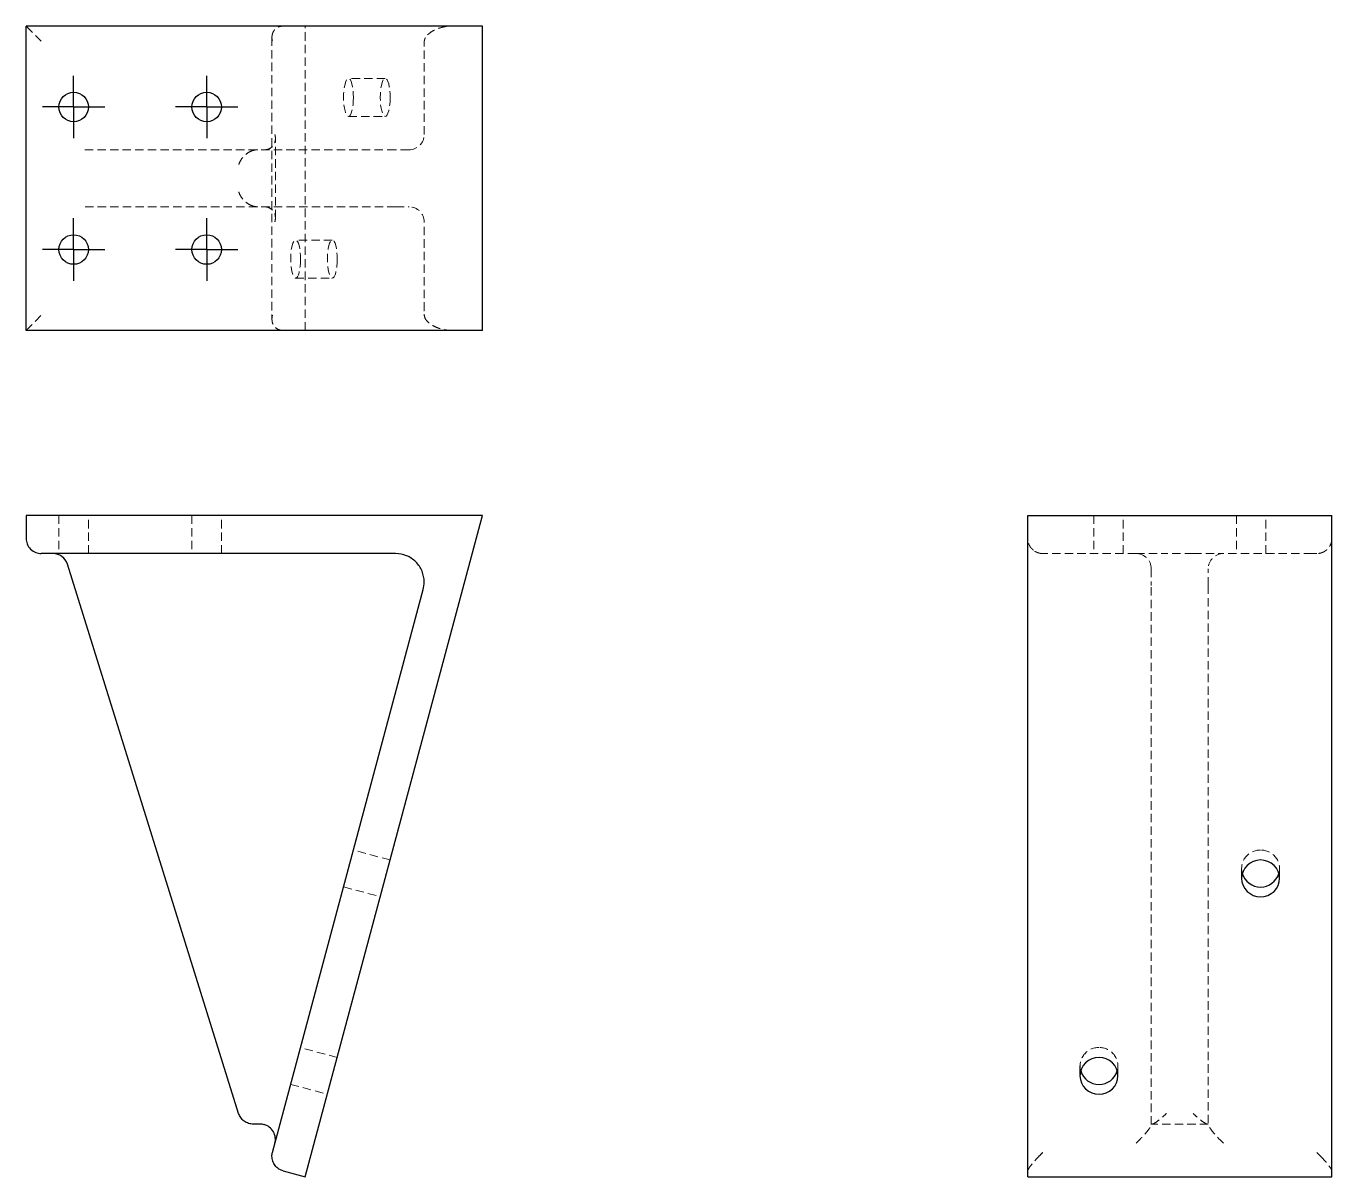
# Model space of a CAD drawing. Header units: millimetres. Extents: x 48 to 246, y 7 to 181.
import ezdxf

# ---------------------------------------------------------------- set-up
doc = ezdxf.new("R2010")
doc.units = ezdxf.units.MM
doc.linetypes.add('HIDDEN', pattern=[1.905, 1.27, -0.635])
doc.layers.add('10', color=7, linetype='Continuous')

# ---------------------------------------------------------------- blocks, each defined once
blk = doc.blocks.new('SW_CENTERMARKSYMBOL_0')
at = {"layer": '10', "color": 0}
for p, q in [((0, 2.5), (0, 4.73)), ((0, 0), (0, 2.5)), ((-2.5, 0), (-4.73, 0)), ((0, 0), (-2.5, 0)), ((0, 0), (0, -2.5)), ((0, 0), (2.5, 0)), ((2.5, 0), (4.73, 0)), ((0, -2.5), (0, -4.73))]:
    blk.add_line(p, q, dxfattribs=at)
blk = doc.blocks.new('SW_CENTERMARKSYMBOL_1')
at = {"layer": '10', "color": 0}
for p, q in [((0, 2.5), (0, 4.73)), ((0, 0), (0, 2.5)), ((-2.5, 0), (-4.73, 0)), ((0, 0), (-2.5, 0)), ((0, 0), (0, -2.5)), ((0, 0), (2.5, 0)), ((2.5, 0), (4.73, 0)), ((0, -2.5), (0, -4.73))]:
    blk.add_line(p, q, dxfattribs=at)
blk = doc.blocks.new('SW_CENTERMARKSYMBOL_2')
at = {"layer": '10', "color": 0}
for p, q in [((0, 2.5), (0, 4.73)), ((0, 0), (0, 2.5)), ((-2.5, 0), (-4.73, 0)), ((0, 0), (-2.5, 0)), ((0, 0), (0, -2.5)), ((0, 0), (2.5, 0)), ((2.5, 0), (4.73, 0)), ((0, -2.5), (0, -4.73))]:
    blk.add_line(p, q, dxfattribs=at)
blk = doc.blocks.new('SW_CENTERMARKSYMBOL_3')
at = {"layer": '10', "color": 0}
for p, q in [((0, 2.5), (0, 4.73)), ((0, 0), (0, 2.5)), ((-2.5, 0), (-4.73, 0)), ((0, 0), (-2.5, 0)), ((0, 0), (0, -2.5)), ((0, 0), (2.5, 0)), ((2.5, 0), (4.73, 0)), ((0, -2.5), (0, -4.73))]:
    blk.add_line(p, q, dxfattribs=at)

msp = doc.modelspace()

# ---------------------------------------------------------------- linework, layer by layer
at = {"color": 7, "linetype": 'Continuous', "lineweight": 25}
for p, q in [((48.49, 134.99), (48.49, 181.01)), ((117.51, 181.01), (48.49, 181.01)), ((117.51, 134.99), (117.51, 181.01)), ((117.51, 134.99), (48.49, 134.99)), ((48.49, 107), (48.49, 103.55)), ((117.51, 107), (48.49, 107)), ((90.71, 7), (117.51, 107)), ((199.99, 7), (199.99, 107)), ((199.99, 107), (246.01, 107)), ((246.01, 7), (246.01, 107)), ((104.39, 101.25), (50.79, 101.25)), ((80.64, 16.59), (54.75, 99.63)), ((85.75, 10.71), (108.56, 95.82)), ((83.9, 14.98), (83.56, 14.98)), ((87.38, 7.89), (90.71, 7)), ((199.99, 7), (246.01, 7))]:
    msp.add_line(p, q, dxfattribs=at)
at = {"color": 7, "linetype": 'HIDDEN', "lineweight": 18}
for p, q in [((90.71, 134.99), (90.71, 181.01)), ((85.68, 179.3), (85.68, 136.7)), ((108.71, 164.61), (108.71, 178.02)), ((102.81, 173.1), (97.25, 173.1)), ((97.25, 167.35), (102.81, 167.35)), ((86.2, 151.98), (86.2, 164.02)), ((57.37, 162.31), (104.39, 162.31)), ((106.41, 162.31), (104.39, 162.31)), ((104.39, 153.69), (57.37, 153.69)), ((104.39, 153.69), (106.41, 153.69)), ((108.71, 137.98), (108.71, 151.39)), ((94.81, 148.65), (89.25, 148.65)), ((89.25, 142.9), (94.81, 142.9)), ((108.71, 137.98), (108.67, 137.98)), ((53.45, 107), (53.45, 101.25)), ((57.91, 101.25), (57.91, 107)), ((73.58, 107), (73.58, 101.25)), ((78.04, 101.25), (78.04, 107)), ((209.99, 107), (209.99, 101.25)), ((214.44, 101.25), (214.44, 107)), ((231.56, 107), (231.56, 101.25)), ((236.01, 101.25), (236.01, 107)), ((202.98, 101.25), (202.29, 101.25)), ((216.39, 101.25), (202.98, 101.25)), ((225.01, 101.25), (220.99, 101.25)), ((243.02, 101.25), (229.61, 101.25)), ((243.71, 101.25), (243.02, 101.25)), ((218.69, 98.95), (218.69, 96.41)), ((227.31, 96.41), (227.31, 98.95)), ((218.69, 14.9), (218.69, 96.41)), ((227.31, 96.41), (227.31, 14.9)), ((103.55, 54.92), (98, 56.41)), ((232.35, 53.63), (232.35, 52.14)), ((238.1, 52.14), (238.1, 53.63)), ((96.51, 50.85), (102.06, 49.36)), ((95.55, 25.06), (90, 26.54)), ((207.9, 23.77), (207.9, 22.28)), ((213.65, 22.28), (213.65, 23.77)), ((88.51, 20.99), (94.06, 19.5)), ((227.31, 14.98), (218.69, 14.98))]:
    msp.add_line(p, q, dxfattribs=at)
at = {"color": 7, "linetype": 'HIDDEN', "lineweight": 18, "flags": 128}
for points in [[(98, 170.22), (97.98, 169.66), (97.94, 169.12), (97.87, 168.62), (97.78, 168.19), (97.67, 167.83), (97.54, 167.57), (97.4, 167.4), (97.25, 167.35), (97.11, 167.4), (96.97, 167.57), (96.84, 167.83), (96.73, 168.19), (96.63, 168.62), (96.57, 169.12), (96.52, 169.66), (96.51, 170.22), (96.52, 170.78), (96.57, 171.32), (96.63, 171.82), (96.73, 172.26), (96.84, 172.61), (96.97, 172.88), (97.11, 173.04), (97.25, 173.1), (97.4, 173.04), (97.54, 172.88), (97.67, 172.61), (97.78, 172.26), (97.87, 171.82), (97.94, 171.32), (97.98, 170.78), (98, 170.22)], [(103.55, 170.22), (103.54, 169.66), (103.5, 169.12), (103.43, 168.62), (103.34, 168.19), (103.22, 167.83), (103.09, 167.57), (102.95, 167.4), (102.81, 167.35), (102.66, 167.4), (102.52, 167.57), (102.4, 167.83), (102.28, 168.19), (102.19, 168.62), (102.12, 169.12), (102.08, 169.66), (102.06, 170.22), (102.08, 170.78), (102.12, 171.32), (102.19, 171.82), (102.28, 172.26), (102.4, 172.61), (102.52, 172.88), (102.66, 173.04), (102.81, 173.1), (102.95, 173.04), (103.09, 172.88), (103.22, 172.61), (103.34, 172.26), (103.43, 171.82), (103.5, 171.32), (103.54, 170.78), (103.55, 170.22)], [(90, 145.78), (89.98, 145.22), (89.94, 144.68), (89.87, 144.18), (89.78, 143.74), (89.67, 143.39), (89.54, 143.12), (89.4, 142.96), (89.25, 142.9), (89.11, 142.96), (88.97, 143.12), (88.84, 143.39), (88.73, 143.74), (88.63, 144.18), (88.56, 144.68), (88.52, 145.22), (88.51, 145.78), (88.52, 146.34), (88.56, 146.88), (88.63, 147.38), (88.73, 147.81), (88.84, 148.17), (88.97, 148.43), (89.11, 148.6), (89.25, 148.65), (89.4, 148.6), (89.54, 148.43), (89.67, 148.17), (89.78, 147.81), (89.87, 147.38), (89.94, 146.88), (89.98, 146.34), (90, 145.78)], [(95.55, 145.78), (95.54, 145.22), (95.5, 144.68), (95.43, 144.18), (95.33, 143.74), (95.22, 143.39), (95.09, 143.12), (94.95, 142.96), (94.81, 142.9), (94.66, 142.96), (94.52, 143.12), (94.39, 143.39), (94.28, 143.74), (94.19, 144.18), (94.12, 144.68), (94.08, 145.22), (94.06, 145.78), (94.08, 146.34), (94.12, 146.88), (94.19, 147.38), (94.28, 147.81), (94.39, 148.17), (94.52, 148.43), (94.66, 148.6), (94.81, 148.65), (94.95, 148.6), (95.09, 148.43), (95.22, 148.17), (95.33, 147.81), (95.43, 147.38), (95.5, 146.88), (95.54, 146.34), (95.55, 145.78)]]:
    msp.add_lwpolyline(points, dxfattribs=at)
at = {"color": 7, "linetype": 'Continuous', "lineweight": 25, "flags": 128}
for points in [[(104.39, 101.25), (104.39, 101.25)], [(104.39, 101.25), (104.39, 101.25)], [(108.56, 95.82), (108.56, 95.82)], [(108.56, 95.82), (108.56, 95.82)], [(235.22, 54.92), (234.66, 54.86), (234.12, 54.71), (233.62, 54.45), (233.19, 54.1), (232.83, 53.68), (232.57, 53.2), (232.4, 52.68), (232.35, 52.14), (232.4, 51.6), (232.57, 51.08), (232.83, 50.6), (233.19, 50.17), (233.62, 49.83), (234.12, 49.57), (234.66, 49.41), (235.22, 49.36), (235.78, 49.41), (236.32, 49.57), (236.82, 49.83), (237.26, 50.17), (237.61, 50.6), (237.88, 51.08), (238.04, 51.6), (238.1, 52.14), (238.04, 52.68), (237.88, 53.2), (237.61, 53.68), (237.26, 54.1), (236.82, 54.45), (236.32, 54.71), (235.78, 54.86), (235.22, 54.92)], [(210.78, 25.06), (210.22, 25), (209.68, 24.84), (209.18, 24.59), (208.74, 24.24), (208.39, 23.82), (208.12, 23.34), (207.96, 22.82), (207.9, 22.28), (207.96, 21.74), (208.12, 21.21), (208.39, 20.73), (208.74, 20.31), (209.18, 19.97), (209.68, 19.71), (210.22, 19.55), (210.78, 19.5), (211.34, 19.55), (211.88, 19.71), (212.38, 19.97), (212.81, 20.31), (213.17, 20.73), (213.43, 21.21), (213.6, 21.74), (213.65, 22.28), (213.6, 22.82), (213.43, 23.34), (213.17, 23.82), (212.81, 24.24), (212.38, 24.59), (211.88, 24.84), (211.34, 25), (210.78, 25.06)]]:
    msp.add_lwpolyline(points, dxfattribs=at)
at = {"color": 7, "linetype": 'Continuous', "lineweight": 25}
for centre in [(55.68, 168.78), (75.81, 168.78), (55.68, 147.22), (75.81, 147.22)]:
    msp.add_circle(centre, 2.23, dxfattribs=at)
at = {"color": 7, "linetype": 'HIDDEN', "lineweight": 18}
for centre, radius, start, end in [((106.41, 164.61), 2.3, 270, 0), ((106.41, 151.39), 2.3, 0, 90), ((216.39, 98.95), 2.3, 0, 90), ((229.61, 98.95), 2.3, 90, 180), ((235.15, 53.61), 2.8, 88.5952, 195.0248), ((235.29, 53.61), 2.8, 344.9752, 91.4048), ((210.71, 23.75), 2.8, 88.5952, 195.0248), ((210.85, 23.75), 2.8, 344.9752, 91.4048)]:
    msp.add_arc(centre, radius, start, end, dxfattribs=at)
at = {"color": 7, "linetype": 'Continuous', "lineweight": 25}
for centre, radius, start, end in [((52.55, 98.95), 2.3, 17.3193, 90), ((235.22, 53.73), 2.9, 197.0796, 342.9204), ((210.78, 23.87), 2.9, 197.0796, 342.9204), ((83.9, 12.67), 2.3, 75, 90)]:
    msp.add_arc(centre, radius, start, end, dxfattribs=at)
at = {"color": 7, "linetype": 'HIDDEN', "lineweight": 18}
for points, knots in [([(50.79, 178.71), (50.52, 178.98), (50.23, 179.27), (49.66, 179.84), (49.39, 180.11), (48.94, 180.56), (48.76, 180.73), (48.54, 180.96), (48.49, 181.01), (48.49, 181.01)], [0, 0, 0, 0, 0.25, 0.25, 0.5, 0.5, 0.75, 0.75, 1, 1, 1, 1]), ([(85.68, 179.3), (85.68, 179.53), (85.71, 179.75), (85.87, 180.18), (85.99, 180.37), (86.31, 180.69), (86.5, 180.81), (86.93, 180.97), (87.16, 181.01), (87.38, 181.01)], [0, 0, 0, 0, 0.25, 0.25, 0.5, 0.5, 0.75, 0.75, 1, 1, 1, 1]), ([(109.22, 179.69), (109.39, 179.83), (109.74, 180.14), (110.37, 180.47), (111.15, 180.77), (112.04, 180.97), (112.7, 180.99), (113.01, 181.01)], [0, 0, 0, 0, 0.160876, 0.339891, 0.522567, 0.780097, 1, 1, 1, 1]), ([(108.69, 178.02), (108.69, 178.11), (108.69, 178.3), (108.69, 178.63), (108.77, 178.99), (108.92, 179.36), (109.12, 179.57), (109.22, 179.68)], [0, 0, 0, 0, 0.124715, 0.246039, 0.48626, 0.73797, 1, 1, 1, 1]), ([(86.12, 164.61), (86.19, 164.34), (86.22, 164.05), (86.15, 163.48), (86.05, 163.21), (85.73, 162.76), (85.51, 162.59), (85.03, 162.36), (84.76, 162.31), (84.49, 162.31)], [0, 0, 0, 0, 0.25, 0.25, 0.5, 0.5, 0.75, 0.75, 1, 1, 1, 1]), ([(82.84, 162.21), (82.61, 162.14), (82.37, 162.04), (81.9, 161.76), (81.68, 161.58), (81.27, 161.17), (81.09, 160.95), (80.81, 160.48), (80.71, 160.24), (80.64, 160.01)], [0, 0, 0, 0, 0.25, 0.25, 0.5, 0.5, 0.75, 0.75, 1, 1, 1, 1]), ([(82.84, 153.79), (82.61, 153.86), (82.37, 153.96), (81.9, 154.24), (81.68, 154.42), (81.27, 154.83), (81.09, 155.05), (80.81, 155.52), (80.71, 155.76), (80.64, 155.99)], [0, 0, 0, 0, 0.25, 0.25, 0.5, 0.5, 0.75, 0.75, 1, 1, 1, 1]), ([(86.12, 151.39), (86.19, 151.66), (86.22, 151.95), (86.15, 152.52), (86.05, 152.79), (85.73, 153.24), (85.51, 153.41), (85.03, 153.64), (84.76, 153.69), (84.49, 153.69)], [0, 0, 0, 0, 0.25, 0.25, 0.5, 0.5, 0.75, 0.75, 1, 1, 1, 1]), ([(48.49, 134.99), (48.49, 134.99), (48.54, 135.04), (48.76, 135.27), (48.94, 135.44), (49.39, 135.89), (49.66, 136.16), (50.23, 136.73), (50.52, 137.02), (50.79, 137.29)], [0, 0, 0, 0, 0.25, 0.25, 0.5, 0.5, 0.75, 0.75, 1, 1, 1, 1]), ([(87.38, 134.99), (87.16, 134.99), (86.93, 135.03), (86.5, 135.19), (86.31, 135.31), (85.99, 135.63), (85.87, 135.82), (85.71, 136.25), (85.68, 136.47), (85.68, 136.7)], [0, 0, 0, 0, 0.25, 0.25, 0.5, 0.5, 0.75, 0.75, 1, 1, 1, 1]), ([(109.22, 136.32), (109.12, 136.43), (108.92, 136.64), (108.77, 137.01), (108.69, 137.37), (108.69, 137.7), (108.69, 137.89), (108.69, 137.98)], [0, 0, 0, 0, 0.26203, 0.51374, 0.753961, 0.875285, 1, 1, 1, 1]), ([(113.01, 134.99), (112.7, 135.01), (112.04, 135.03), (111.15, 135.23), (110.37, 135.53), (109.74, 135.86), (109.39, 136.17), (109.22, 136.31)], [0, 0, 0, 0, 0.219903, 0.477433, 0.660109, 0.839124, 1, 1, 1, 1]), ([(200.85, 101.76), (200.82, 101.79), (200.75, 101.84), (200.66, 101.93), (200.57, 102.02), (200.46, 102.15), (200.34, 102.33), (200.21, 102.56), (200.12, 102.8), (200.05, 103.03), (200, 103.28), (200, 103.45), (199.99, 103.55)], [0, 0, 0, 0, 0.04612, 0.095607, 0.148481, 0.204757, 0.320112, 0.450727, 0.576736, 0.722378, 0.837429, 1, 1, 1, 1]), ([(246.01, 103.55), (246.01, 103.5), (246, 103.4), (245.99, 103.26), (245.97, 103.15), (245.94, 102.99), (245.88, 102.8), (245.79, 102.56), (245.66, 102.33), (245.53, 102.14), (245.4, 101.99), (245.28, 101.87), (245.19, 101.8), (245.15, 101.76)], [0, 0, 0, 0, 0.087225, 0.162572, 0.22604, 0.277629, 0.423265, 0.549279, 0.679888, 0.795249, 0.869522, 0.93776, 1, 1, 1, 1]), ([(202.29, 101.25), (202.27, 101.25), (202.22, 101.25), (202.14, 101.25), (202.06, 101.26), (201.99, 101.27), (201.92, 101.28), (201.8, 101.3), (201.64, 101.34), (201.44, 101.41), (201.24, 101.5), (201.03, 101.62), (200.91, 101.71), (200.85, 101.76)], [0, 0, 0, 0, 0.029765, 0.059739, 0.090326, 0.121903, 0.154816, 0.189369, 0.288012, 0.407337, 0.573635, 0.770805, 1, 1, 1, 1]), ([(216.39, 101.25), (216.39, 101.25), (216.48, 101.25), (216.82, 101.25), (216.96, 101.25), (217.31, 101.25), (217.51, 101.25), (217.96, 101.25), (218.21, 101.25), (218.73, 101.25), (219.01, 101.25), (219.86, 101.25), (220.44, 101.25), (220.99, 101.25)], [0, 0, 0, 0, 0.25, 0.25, 0.375, 0.375, 0.5, 0.5, 0.625, 0.625, 0.75, 0.75, 1, 1, 1, 1]), ([(225.01, 101.25), (225.56, 101.25), (226.14, 101.25), (226.99, 101.25), (227.27, 101.25), (227.79, 101.25), (228.04, 101.25), (228.49, 101.25), (228.69, 101.25), (229.04, 101.25), (229.18, 101.25), (229.52, 101.25), (229.61, 101.25), (229.61, 101.25)], [0, 0, 0, 0, 0.25, 0.25, 0.375, 0.375, 0.5, 0.5, 0.625, 0.625, 0.75, 0.75, 1, 1, 1, 1]), ([(245.15, 101.76), (245.12, 101.74), (245.06, 101.69), (244.96, 101.62), (244.85, 101.55), (244.75, 101.5), (244.64, 101.45), (244.51, 101.39), (244.36, 101.34), (244.18, 101.3), (244.02, 101.27), (243.86, 101.25), (243.76, 101.25), (243.71, 101.25)], [0, 0, 0, 0, 0.118665, 0.229227, 0.331787, 0.426471, 0.513439, 0.592897, 0.712191, 0.810892, 0.878275, 0.940348, 1, 1, 1, 1]), ([(218.79, 14.98), (218.86, 14.98), (218.96, 15.01), (219.24, 15.16), (219.42, 15.27), (219.83, 15.57), (220.05, 15.76), (220.52, 16.16), (220.76, 16.37), (220.99, 16.59)], [0, 0, 0, 0, 0.25, 0.25, 0.5, 0.5, 0.75, 0.75, 1, 1, 1, 1]), ([(227.21, 14.98), (227.14, 14.98), (227.04, 15.01), (226.76, 15.16), (226.58, 15.27), (226.17, 15.57), (225.95, 15.76), (225.48, 16.16), (225.24, 16.37), (225.01, 16.59)], [0, 0, 0, 0, 0.25, 0.25, 0.5, 0.5, 0.75, 0.75, 1, 1, 1, 1]), ([(216.39, 12.08), (216.66, 12.34), (216.95, 12.64), (217.52, 13.24), (217.79, 13.55), (218.24, 14.1), (218.41, 14.34), (218.64, 14.7), (218.69, 14.83), (218.69, 14.9)], [0, 0, 0, 0, 0.25, 0.25, 0.5, 0.5, 0.75, 0.75, 1, 1, 1, 1]), ([(229.61, 12.08), (229.34, 12.34), (229.05, 12.64), (228.48, 13.24), (228.21, 13.55), (227.76, 14.1), (227.59, 14.34), (227.36, 14.7), (227.31, 14.83), (227.31, 14.9)], [0, 0, 0, 0, 0.25, 0.25, 0.5, 0.5, 0.75, 0.75, 1, 1, 1, 1]), ([(199.99, 7.89), (199.99, 7.95), (200.03, 8.05), (200.19, 8.33), (200.31, 8.51), (200.63, 8.92), (200.82, 9.16), (201.25, 9.64), (201.47, 9.88), (201.7, 10.12)], [0, 0, 0, 0, 0.25, 0.25, 0.5, 0.5, 0.75, 0.75, 1, 1, 1, 1]), ([(244.3, 10.12), (244.53, 9.88), (244.75, 9.64), (245.18, 9.16), (245.37, 8.92), (245.69, 8.51), (245.81, 8.33), (245.97, 8.05), (246.01, 7.95), (246.01, 7.89)], [0, 0, 0, 0, 0.25, 0.25, 0.5, 0.5, 0.75, 0.75, 1, 1, 1, 1])]:
    msp.add_open_spline(points, degree=3, knots=knots, dxfattribs=at)
for points in [[(85.75, 178.71), (85.7, 178.91), (85.68, 179.11), (85.68, 179.3)], [(82.84, 162.21), (83.07, 162.28), (83.31, 162.31), (83.56, 162.31)], [(83.56, 153.69), (83.31, 153.69), (83.07, 153.72), (82.84, 153.79)], [(85.68, 136.7), (85.68, 136.89), (85.7, 137.09), (85.75, 137.29)], [(201.7, 10.12), (201.89, 10.32), (202.09, 10.52), (202.29, 10.71)], [(243.71, 10.71), (243.91, 10.52), (244.11, 10.32), (244.3, 10.12)]]:
    msp.add_open_spline(points, degree=3, dxfattribs=at)
at = {"color": 7, "linetype": 'Continuous', "lineweight": 25}
for points in [[(48.49, 103.55), (48.49, 103.28), (48.54, 102.99), (48.76, 102.42), (48.94, 102.15), (49.39, 101.7), (49.66, 101.52), (50.23, 101.3), (50.52, 101.25), (50.79, 101.25)], [(108.71, 96.93), (108.71, 97.5), (108.59, 98.06), (108.16, 99.11), (107.84, 99.59), (107.04, 100.38), (106.56, 100.7), (105.52, 101.14), (104.96, 101.25), (104.39, 101.25)], [(82.84, 14.98), (82.61, 14.98), (82.37, 15.01), (81.9, 15.16), (81.68, 15.27), (81.27, 15.57), (81.09, 15.76), (80.81, 16.16), (80.71, 16.37), (80.64, 16.59)], [(86.12, 12.08), (86.19, 12.34), (86.22, 12.64), (86.15, 13.24), (86.05, 13.55), (85.73, 14.1), (85.51, 14.34), (85.03, 14.7), (84.76, 14.83), (84.49, 14.9)], [(87.38, 7.89), (87.16, 7.95), (86.93, 8.05), (86.5, 8.33), (86.31, 8.51), (85.99, 8.92), (85.87, 9.16), (85.71, 9.64), (85.68, 9.88), (85.68, 10.12)]]:
    msp.add_open_spline(points, degree=3, knots=[0, 0, 0, 0, 0.25, 0.25, 0.5, 0.5, 0.75, 0.75, 1, 1, 1, 1], dxfattribs=at)
for points in [[(108.56, 95.82), (108.66, 96.18), (108.71, 96.56), (108.71, 96.93)], [(83.56, 14.98), (83.31, 14.98), (83.07, 14.98), (82.84, 14.98)], [(85.68, 10.12), (85.68, 10.32), (85.7, 10.52), (85.75, 10.71)]]:
    msp.add_open_spline(points, degree=3, dxfattribs=at)

# ---------------------------------------------------------------- block references
at = {"layer": '10'}
for name, p in [('SW_CENTERMARKSYMBOL_3', (55.68, 168.78)), ('SW_CENTERMARKSYMBOL_2', (75.81, 168.78)), ('SW_CENTERMARKSYMBOL_0', (55.68, 147.22)), ('SW_CENTERMARKSYMBOL_1', (75.81, 147.22))]:
    msp.add_blockref(name, p, dxfattribs=at)

doc.saveas('drawing.dxf')
